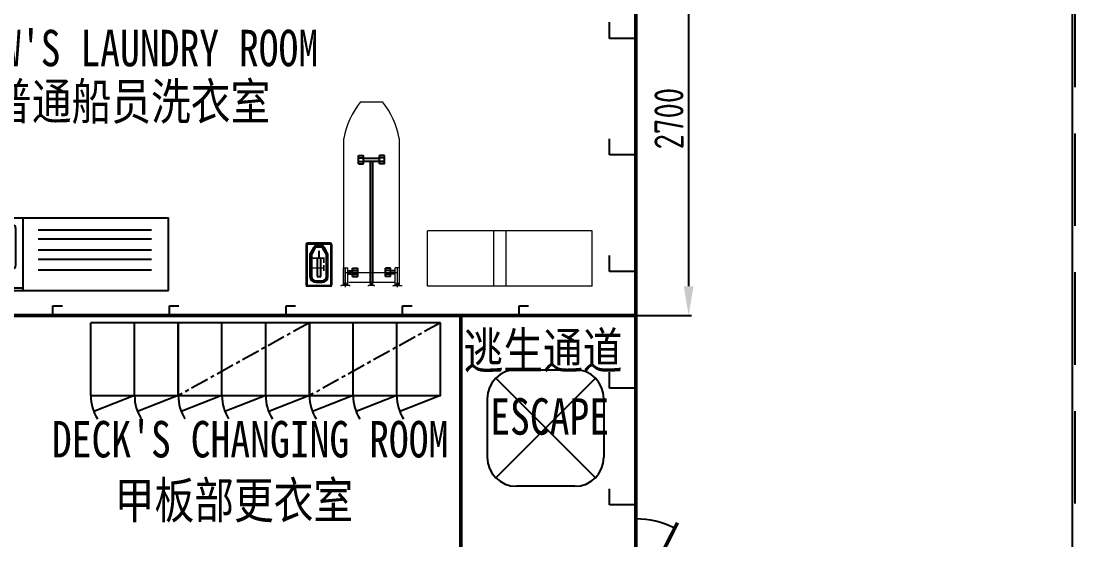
# Model space of a CAD drawing. Header units: millimetres. Extents: x -1838618 to -1600818, y -1770412 to -1553248.
# Drawn here: x -1804323 to -1797090, y -1722942 to -1719383 of the extents above; entities that cross this region are included whole.
import ezdxf
from ezdxf.enums import TextEntityAlignment as Align

# ---------------------------------------------------------------- set-up
doc = ezdxf.new("R2010")
doc.units = ezdxf.units.MM
doc.header["$LTSCALE"] = 100
doc.header["$PDMODE"] = 35
for name, pattern in [('AI9-LType1', [1.143, 0.762, -0.381]), ('CENTER', [2, 1.25, -0.25, 0.25, -0.25]), ('DASHED2', [0.375, 0.25, -0.125]), ('EB_DASHDOT', [39, 30, -3, 3, -3]), ('HC2-TOP$0$DASHED2', [9.525, 6.35, -3.175])]:
    doc.linetypes.add(name, pattern=pattern)
for name, color, linetype in [('BUKLHEAD', 6, 'Continuous'), ('HC2-TOP$0$K2-DASH', 9, 'HC2-TOP$0$DASHED2'), ('HC2-TOP$0$SHAPE_L', 3, 'Continuous')]:
    doc.layers.add(name, color=color, linetype=linetype)
doc.layers.add('CAXA0', color=2, linetype='Continuous', lineweight=70)
doc.layers.add('CAXA3', color=2, linetype='Continuous', lineweight=25)
doc.styles.add('ROMANT', font='', dxfattribs={"width": 0.8})
doc.styles.get("Standard").update_dxf_attribs({"font": 'gbenor.shx', "width": 0.9, "bigfont": 'gbcbig.shx'})
doc.styles.get('ROMANT').set_extended_font_data('SimSun')
doc.dimstyles.new('ISO-25', dxfattribs={"dimtxt": 200, "dimasz": 200, "dimexe": 20, "dimexo": 0.625, "dimgap": 35, "dimtad": 1, "dimdec": 0, "dimtxsty": 'Standard', "dimcen": 2.5, "dimclrd": 2, "dimclre": 2, "dimclrt": 2, "dimadec": 0, "dimazin": 0, "dimtfac": 1, "dimtdec": 0, "dimtmove": 0, "dimatfit": 3, "dimfxl": 1, "dimarcsym": 0})

# ---------------------------------------------------------------- blocks, each defined once
blk = doc.blocks.new('A$C72DA127C')
at = {"layer": 'HC2-TOP$0$K2-DASH', "color": 136}
blk.add_line((-19385.7, 454), (-19387.7, -5216), dxfattribs=at)
at = {"layer": 'HC2-TOP$0$SHAPE_L', "color": 136}
blk.add_line((-19405.7, 8174), (-19405.7, -8166), dxfattribs=at)
blk = doc.blocks.new('换衣柜')
at = {"color": 2, "linetype": 'CENTER'}
blk.add_line((0, 900), (500, 0), dxfattribs=at)
at = {"color": 2}
for p, q in [((500, 900), (609, 620.5)), ((500, 600), (0, 600)), ((500, 600), (609, 320.5)), ((500, 300), (0, 300)), ((500, 300), (609, 20.5))]:
    blk.add_line(p, q, dxfattribs=at)
blk.add_lwpolyline([(0, 900), (0, 0), (500, 0), (500, 900)], close=True, dxfattribs=at)
for centre in [(500, 900), (500, 600), (500, 300)]:
    blk.add_arc(centre, 300, 270, 302.0259, dxfattribs=at)
blk = doc.blocks.new('CAXBLOCK91', base_point=(35253.2, -228553.8))
at = {"layer": 'CAXA3', "linetype": 'Continuous', "lineweight": 25}
for p, q in [((35442, -228470.2), (35269.5, -228533)), ((35334.7, -228567.1), (35265.2, -228530.7)), ((35451.5, -228496.5), (35303.1, -228550.5)), ((35321.8, -228599.7), (35246.3, -228578.9)), ((35341, -228590.1), (35342.2, -228587.1))]:
    blk.add_line(p, q, dxfattribs=at)
for centre, radius, start, end in [((35446.8, -228483.3), 14, 20, 110), ((35446.8, -228483.3), 14, 290, 20), ((35253.2, -228553.8), 26, 62.4043, 254.59874), ((35253.2, -228553.8), 21, 92.45203, 225.30941), ((35326.1, -228584.2), 16, 254.59875, 338.50152), ((35327.3, -228581.2), 16, 338.50152, 62.4043)]:
    blk.add_arc(centre, radius, start, end, dxfattribs=at)
blk.add_ellipse((35320, -228580.1), major_axis=(-12.1, 4.8), ratio=0.769231, dxfattribs=at)
blk = doc.blocks.new('CAXBLOCK92', base_point=(35453.2, -228553.8))
at = {"layer": 'CAXA3', "linetype": 'Continuous', "lineweight": 25}
for p, q in [((35428.3, -228551.8), (35451.2, -228551.8)), ((35428.3, -228555.8), (35451.2, -228555.8)), ((35451.2, -228528.9), (35451.2, -228551.8)), ((35451.2, -228555.8), (35451.2, -228578.7)), ((35455.2, -228528.9), (35455.2, -228551.8)), ((35455.2, -228551.8), (35478.1, -228551.8)), ((35455.2, -228555.8), (35455.2, -228578.7)), ((35455.2, -228555.8), (35478.1, -228555.8))]:
    blk.add_line(p, q, dxfattribs=at)
for radius in [35, 25]:
    blk.add_circle((35453.2, -228553.8), radius, dxfattribs=at)
blk = doc.blocks.new('CAXBLOCK90', base_point=(35342.2, -228587.1))
at = {"layer": 'CAXA3', "linetype": 'Continuous', "lineweight": 25}
for p, q in [((35153.2, -228303.8), (35153.2, -228803.8)), ((35653.2, -228303.8), (35153.2, -228303.8)), ((35173.2, -228303.8), (35173.2, -228803.8)), ((35653.2, -228303.8), (35653.2, -228803.8))]:
    blk.add_line(p, q, dxfattribs=at)
at = {"layer": 'CAXA3', "color": 7, "linetype": 'Continuous', "lineweight": 25}
for p, q in [((35303.2, -228373.8), (35303.2, -228520.7)), ((35583.2, -228353.8), (35323.2, -228353.8)), ((35603.2, -228373.8), (35603.2, -228733.8)), ((35303.2, -228594.5), (35303.2, -228733.8)), ((35583.2, -228753.8), (35323.2, -228753.8)), ((35653.2, -228803.8), (35153.2, -228803.8)), ((35653.2, -228803.8), (35153.2, -228803.8))]:
    blk.add_line(p, q, dxfattribs=at)
for centre, start, end in [((35323.2, -228373.8), 90, 180), ((35583.2, -228373.8), 0, 90), ((35323.2, -228733.8), 180, 270), ((35583.2, -228733.8), 270, 360)]:
    blk.add_arc(centre, 20, start, end, dxfattribs=at)
at = {"layer": 'CAXA0', "linetype": 'Continuous', "lineweight": 25}
for name, p in [('CAXBLOCK91', (35253.2, -228553.8)), ('CAXBLOCK92', (35453.2, -228553.8))]:
    blk.add_blockref(name, p, dxfattribs=at)
blk = doc.blocks.new('iron')
at = {"layer": 'CAXA3', "linetype": 'Continuous', "lineweight": 25}
for p, q in [((77, 73.7), (-77, 73.7)), ((-87, 63.7), (-87, -212.6)), ((-82, 63.7), (-82, -212.6)), ((-77, 68.7), (77, 68.7)), ((-36.1, 44.3), (-62, -2)), ((-27.3, 39.4), (-52, -4.6)), ((-22, 54.5), (22, 54.5)), ((18.6, 54.5), (-18.6, 54.5)), ((18.6, 44.5), (-18.6, 44.5)), ((0, 21.1), (0, -21.1)), ((52, -4.6), (27.3, 39.4)), ((62, -2), (36.1, 44.3)), ((82, 63.7), (82, -212.6)), ((87, 63.7), (87, -212.6)), ((-62, -2), (-62, -155.5)), ((-52, -4.6), (-52, -155.5)), ((-11.3, -35.3), (-11.3, -153)), ((6.3, -30.3), (-6.3, -30.3)), ((11.3, -35.3), (11.3, -153)), ((52, -155.5), (52, -4.6)), ((62, -155.5), (62, -2)), ((-22, -185.5), (22, -185.5)), ((-22, -195.5), (22, -195.5)), ((6.3, -158), (-6.3, -158)), ((89, -222.6), (-89, -222.6)), ((-77, -217.6), (77, -217.6))]:
    blk.add_line(p, q, dxfattribs=at)
for centre, radius, start, end in [((-77, 63.7), 10, 90, 180), ((77, 63.7), 10, 0, 90), ((-77, 63.7), 5, 90, 180), ((-18.6, 34.5), 20, 90, 150.71429), ((-18.6, 34.5), 10, 90, 150.71429), ((18.6, 34.5), 20, 29.28571, 90), ((18.6, 34.5), 10, 29.28571, 90), ((77, 63.7), 5, 0, 90), ((-6.3, -35.3), 5, 90, 180), ((6.3, -35.3), 5, 0, 90), ((-77, -212.6), 10, 180, 270), ((-77, -212.6), 5, 180, 270), ((-22, -155.5), 40, 180, 270), ((-22, -155.5), 30, 180, 270), ((-6.3, -153), 5, 180, 270), ((6.3, -153), 5, 270, 0), ((22, -155.5), 30, 270, 0), ((22, -155.5), 40, 270, 359.99998), ((77, -212.6), 10, 270, 0), ((77, -212.6), 5, 270, 0)]:
    blk.add_arc(centre, radius, start, end, dxfattribs=at)
blk = doc.blocks.new('CAXBLOCK43', base_point=(38363.6, -218435))
at = {"layer": 'Defpoints', "linetype": 'Continuous', "lineweight": 0}
for p, q in [((38357.6, -218436.6), (38357.6, -218435)), ((38357.6, -218435), (38369.6, -218435)), ((38357.6, -218436.6), (38369.6, -218436.6)), ((38369.6, -218435), (38369.6, -218436.6))]:
    blk.add_line(p, q, dxfattribs=at)
blk = doc.blocks.new('CAXBLOCK44', base_point=(38363.6, -218436.6))
at = {"linetype": 'EB_DASHDOT', "lineweight": 0}
blk.add_line((38363.6, -218433.6), (38363.6, -218441.2), dxfattribs=at)
at = {"layer": 'Defpoints', "linetype": 'Continuous', "lineweight": 0}
for p, q in [((38358.6, -218436.6), (38368.5, -218436.6)), ((38358.6, -218436.6), (38358.6, -218438.2)), ((38358.6, -218438.2), (38368.5, -218438.2)), ((38363.2, -218436.6), (38362.7, -218438.2)), ((38363.9, -218436.8), (38363.6, -218438.2)), ((38364, -218436.6), (38363.9, -218436.8)), ((38368.5, -218436.6), (38368.5, -218438.2))]:
    blk.add_line(p, q, dxfattribs=at)
blk = doc.blocks.new('CAXBLOCK45', base_point=(38363.6, -218438.2))
at = {"linetype": 'EB_DASHDOT', "lineweight": 0}
blk.add_line((38363.6, -218435.2), (38363.6, -218449.1), dxfattribs=at)
at = {"layer": 'Defpoints', "linetype": 'Continuous', "lineweight": 0}
for p, q in [((38356.4, -218438.7), (38356.4, -218445.5)), ((38358.2, -218438.2), (38369, -218438.2)), ((38360, -218445.5), (38360, -218438.7)), ((38367.2, -218445.5), (38367.2, -218438.7)), ((38370.8, -218438.7), (38370.8, -218445.5)), ((38358.2, -218446.1), (38369, -218446.1))]:
    blk.add_line(p, q, dxfattribs=at)
for centre, radius, start, end in [((38358.2, -218441.4), 3.21, 55.85949, 124.14051), ((38363.6, -218450.2), 12, 72.5424, 107.4576), ((38369, -218441.4), 3.21, 55.85949, 124.14051), ((38358.2, -218442.8), 3.21, 235.85949, 304.14051), ((38363.6, -218434.1), 12, 252.5424, 287.4576), ((38369, -218442.8), 3.21, 235.85949, 304.14051)]:
    blk.add_arc(centre, radius, start, end, dxfattribs=at)
blk = doc.blocks.new('CAXBLOCK46', base_point=(38007.6, -218435))
at = {"layer": 'Defpoints', "linetype": 'Continuous', "lineweight": 0}
for p, q in [((38013.6, -218435), (38001.6, -218435)), ((38001.6, -218435), (38001.6, -218436.6)), ((38013.6, -218436.6), (38001.6, -218436.6)), ((38013.6, -218436.6), (38013.6, -218435))]:
    blk.add_line(p, q, dxfattribs=at)
blk = doc.blocks.new('CAXBLOCK47', base_point=(38007.6, -218436.6))
at = {"linetype": 'EB_DASHDOT', "lineweight": 0}
blk.add_line((38007.6, -218433.6), (38007.6, -218441.2), dxfattribs=at)
at = {"layer": 'Defpoints', "linetype": 'Continuous', "lineweight": 0}
for p, q in [((38012.5, -218436.6), (38002.6, -218436.6)), ((38002.6, -218436.6), (38002.6, -218438.2)), ((38012.5, -218438.2), (38002.6, -218438.2)), ((38007.2, -218436.6), (38007.2, -218436.8)), ((38007.2, -218436.8), (38007.6, -218438.2)), ((38008, -218436.6), (38008.4, -218438.2)), ((38012.5, -218436.6), (38012.5, -218438.2))]:
    blk.add_line(p, q, dxfattribs=at)
blk = doc.blocks.new('CAXBLOCK48', base_point=(38007.6, -218438.2))
at = {"linetype": 'EB_DASHDOT', "lineweight": 0}
blk.add_line((38007.6, -218435.2), (38007.6, -218449.1), dxfattribs=at)
at = {"layer": 'Defpoints', "linetype": 'Continuous', "lineweight": 0}
for p, q in [((38000.4, -218438.7), (38000.4, -218445.5)), ((38013, -218438.2), (38002.2, -218438.2)), ((38004, -218445.5), (38004, -218438.7)), ((38011.2, -218445.5), (38011.2, -218438.7)), ((38014.8, -218438.7), (38014.8, -218445.5)), ((38013, -218446.1), (38002.2, -218446.1))]:
    blk.add_line(p, q, dxfattribs=at)
for centre, radius, start, end in [((38002.2, -218441.4), 3.21, 55.85949, 124.14051), ((38007.6, -218450.2), 12, 72.5424, 107.4576), ((38013, -218441.4), 3.21, 55.85949, 124.14051), ((38002.2, -218442.8), 3.21, 235.85949, 304.14051), ((38007.6, -218434.1), 12, 252.5424, 287.4576), ((38013, -218442.8), 3.21, 235.85949, 304.14051)]:
    blk.add_arc(centre, radius, start, end, dxfattribs=at)
blk = doc.blocks.new('CAXBLOCK49', base_point=(38185.6, -218435))
at = {"layer": 'Defpoints', "linetype": 'Continuous', "lineweight": 0}
for p, q in [((38179.6, -218436.6), (38179.6, -218435)), ((38179.6, -218435), (38191.6, -218435)), ((38179.6, -218436.6), (38191.6, -218436.6)), ((38191.6, -218435), (38191.6, -218436.6))]:
    blk.add_line(p, q, dxfattribs=at)
blk = doc.blocks.new('CAXBLOCK50', base_point=(38185.6, -218436.6))
at = {"linetype": 'EB_DASHDOT', "lineweight": 0}
blk.add_line((38185.6, -218433.6), (38185.6, -218441.2), dxfattribs=at)
at = {"layer": 'Defpoints', "linetype": 'Continuous', "lineweight": 0}
for p, q in [((38180.6, -218436.6), (38190.5, -218436.6)), ((38180.6, -218436.6), (38180.6, -218438.2)), ((38180.6, -218438.2), (38190.5, -218438.2)), ((38185.2, -218436.6), (38184.7, -218438.2)), ((38185.9, -218436.8), (38185.6, -218438.2)), ((38186, -218436.6), (38185.9, -218436.8)), ((38190.5, -218436.6), (38190.5, -218438.2))]:
    blk.add_line(p, q, dxfattribs=at)
blk = doc.blocks.new('CAXBLOCK51', base_point=(38185.6, -218438.2))
at = {"linetype": 'EB_DASHDOT', "lineweight": 0}
blk.add_line((38185.6, -218435.2), (38185.6, -218449.1), dxfattribs=at)
at = {"layer": 'Defpoints', "linetype": 'Continuous', "lineweight": 0}
for p, q in [((38178.4, -218438.7), (38178.4, -218445.5)), ((38180.2, -218438.2), (38191, -218438.2)), ((38182, -218445.5), (38182, -218438.7)), ((38189.2, -218445.5), (38189.2, -218438.7)), ((38192.8, -218438.7), (38192.8, -218445.5)), ((38180.2, -218446.1), (38191, -218446.1))]:
    blk.add_line(p, q, dxfattribs=at)
for centre, radius, start, end in [((38180.2, -218441.4), 3.21, 55.85949, 124.14051), ((38185.6, -218450.2), 12, 72.5424, 107.4576), ((38191, -218441.4), 3.21, 55.85949, 124.14051), ((38180.2, -218442.8), 3.21, 235.85949, 304.14051), ((38185.6, -218434.1), 12, 252.5424, 287.4576), ((38191, -218442.8), 3.21, 235.85949, 304.14051)]:
    blk.add_arc(centre, radius, start, end, dxfattribs=at)
blk = doc.blocks.new('ban')
at = {"color": 7, "linetype": 'EB_DASHDOT', "lineweight": 0}
for p, q in [((-456.2, -1209.3), (-456.2, -1075.5)), ((-100.2, -1209.3), (-100.2, -1075.5)), ((-452, -1108.5), (-107.2, -1108.5))]:
    blk.add_line(p, q, dxfattribs=at)
at = {"layer": 'CAXA0', "color": 7, "linetype": 'Continuous', "lineweight": 0}
for p, q in [((-353.2, 60.7), (-203.2, 60.7)), ((-468.2, -1178.5), (-468.2, -191.2)), ((-88.2, -191.2), (-88.2, -1178.5)), ((-471.2, -1078.5), (-441.2, -1078.5)), ((-471.2, -1198.5), (-471.2, -1078.5)), ((-441.2, -1198.5), (-441.2, -1078.5)), ((-85.2, -1078.5), (-115.2, -1078.5)), ((-115.2, -1198.5), (-115.2, -1078.5)), ((-85.2, -1198.5), (-85.2, -1078.5)), ((-441.2, -1097.5), (-433.2, -1097.5)), ((-441.2, -1119.5), (-433.2, -1119.5)), ((-115.2, -1097.5), (-123.2, -1097.5)), ((-115.2, -1119.5), (-123.2, -1119.5)), ((-486.2, -1203.5), (-486.2, -1198.5)), ((-426.2, -1198.5), (-486.2, -1198.5)), ((-123.2, -1178.5), (-433.2, -1178.5)), ((-426.2, -1203.5), (-426.2, -1198.5)), ((-258.2, -1198.5), (-298.2, -1198.5)), ((-298.2, -1203.5), (-298.2, -1198.5)), ((-286.2, -1198.5), (-286.2, -1178.5)), ((-270.2, -1198.5), (-270.2, -1178.5)), ((-258.2, -1203.5), (-258.2, -1198.5)), ((-130.2, -1203.5), (-130.2, -1198.5)), ((-130.2, -1198.5), (-70.2, -1198.5)), ((-70.2, -1203.5), (-70.2, -1198.5))]:
    blk.add_line(p, q, dxfattribs=at)
at = {"layer": 'CAXA0', "color": 7, "linetype": 'Continuous', "lineweight": 25}
for p, q in [((-368.2, -307.9), (-333.2, -307.9)), ((-368.2, -363.9), (-368.2, -307.9)), ((-368.2, -322.9), (-333.2, -322.9)), ((-368.2, -348.9), (-333.2, -348.9)), ((-333.2, -363.9), (-333.2, -307.9)), ((-333.2, -324.9), (-223.2, -324.9)), ((-333.2, -346.9), (-223.2, -346.9)), ((-286.2, -1178.5), (-286.2, -346.9)), ((-270.2, -1178.5), (-270.2, -346.9)), ((-188.2, -307.9), (-223.2, -307.9)), ((-223.2, -363.9), (-223.2, -307.9)), ((-188.2, -322.9), (-223.2, -322.9)), ((-188.2, -348.9), (-223.2, -348.9)), ((-188.2, -363.9), (-188.2, -307.9)), ((-368.2, -363.9), (-333.2, -363.9)), ((-188.2, -363.9), (-223.2, -363.9)), ((-408.2, -1080.5), (-373.2, -1080.5)), ((-408.2, -1136.5), (-408.2, -1080.5)), ((-373.2, -1136.5), (-373.2, -1080.5)), ((-148.2, -1080.5), (-183.2, -1080.5)), ((-183.2, -1136.5), (-183.2, -1080.5)), ((-148.2, -1136.5), (-148.2, -1080.5)), ((-433.2, -1097.5), (-408.2, -1097.5)), ((-433.2, -1119.5), (-408.2, -1119.5)), ((-408.2, -1095.5), (-373.2, -1095.5)), ((-408.2, -1121.5), (-373.2, -1121.5)), ((-408.2, -1136.5), (-373.2, -1136.5)), ((-148.2, -1095.5), (-183.2, -1095.5)), ((-148.2, -1121.5), (-183.2, -1121.5)), ((-148.2, -1136.5), (-183.2, -1136.5)), ((-123.2, -1097.5), (-148.2, -1097.5)), ((-123.2, -1119.5), (-148.2, -1119.5))]:
    blk.add_line(p, q, dxfattribs=at)
at = {"layer": 'CAXA0', "linetype": 'Continuous', "lineweight": 0}
for p, q in [((-459.6, -1187.4), (-459.6, -1180.8)), ((-452.8, -1187.4), (-452.8, -1180.8)), ((-281.6, -1187.4), (-281.6, -1180.8)), ((-274.8, -1187.4), (-274.8, -1180.8)), ((-103.6, -1187.4), (-103.6, -1180.8)), ((-96.8, -1187.4), (-96.8, -1180.8))]:
    blk.add_line(p, q, dxfattribs=at)
at = {"layer": 'CAXA0', "color": 7, "linetype": 'Continuous', "lineweight": 0}
for centre, start, end in [((81.7, -290), 141.11456, 169.81099), ((-638.1, -290), 10.18901, 38.88544)]:
    blk.add_arc(centre, 558.7, start, end, dxfattribs=at)
at = {"layer": 'Defpoints', "linetype": 'Continuous', "lineweight": 0}
for p, q in [((-452.2, -1180.8), (-460.2, -1180.8)), ((-460.2, -1187.4), (-460.2, -1180.8)), ((-452.2, -1187.4), (-452.2, -1180.8)), ((-274.2, -1180.8), (-282.2, -1180.8)), ((-282.2, -1187.4), (-282.2, -1180.8)), ((-274.2, -1187.4), (-274.2, -1180.8)), ((-104.2, -1180.8), (-96.2, -1180.8)), ((-104.2, -1187.4), (-104.2, -1180.8)), ((-96.2, -1187.4), (-96.2, -1180.8))]:
    blk.add_line(p, q, dxfattribs=at)
at = {"layer": 'CAXA0', "color": 7, "linetype": 'Continuous', "lineweight": 0, "rotation": 180}
for name, p in [('CAXBLOCK45', (-456.2, -1195.3)), ('CAXBLOCK43', (-456.2, -1198.5)), ('CAXBLOCK44', (-456.2, -1196.9)), ('CAXBLOCK51', (-278.2, -1195.3)), ('CAXBLOCK49', (-278.2, -1198.5)), ('CAXBLOCK50', (-278.2, -1196.9)), ('CAXBLOCK48', (-100.2, -1195.3)), ('CAXBLOCK46', (-100.2, -1198.5)), ('CAXBLOCK47', (-100.2, -1196.9))]:
    blk.add_blockref(name, p, dxfattribs=at)
blk = doc.blocks.new('UPDEC')
at = {"color": 6}
blk.add_line((-4316.3, -4800, 689.9), (-4316.3, -24000, 689.9), dxfattribs=at)
at = {"color": 6, "lineweight": 50}
for p, q in [((-4316.3, -4800, 689.9), (-4316.3, -24000, 689.9)), ((-4316.3, -17100, 689.9), (-9916.3, -17100, 689.9)), ((-5515.7, -19200, 689.9), (-5515.7, -17100, 689.9))]:
    blk.add_line(p, q, dxfattribs=at)
for p, q in [((-8522.8, -16429.7, 689.9), (-7522.3, -16429.7, 689.9)), ((-7522.3, -16929.7, 689.9), (-7522.3, -16429.7, 689.9)), ((-8417.8, -16512.5, 689.9), (-7639.9, -16512.5, 689.9)), ((-8417.8, -16575.7, 689.9), (-7639.9, -16575.7, 689.9)), ((-8417.8, -16651.1, 689.9), (-7639.9, -16651.1, 689.9)), ((-8417.8, -16714.4, 689.9), (-7639.9, -16714.4, 689.9)), ((-8417.8, -16786.7, 689.9), (-7639.9, -16786.7, 689.9)), ((-8522.8, -16929.7, 689.9), (-7522.3, -16929.7, 689.9))]:
    blk.add_line(p, q)
at = {"color": 7, "linetype": 'Continuous', "lineweight": 0}
for p, q in [((-5745.5, -16899.5, 689.9), (-5745.5, -16519.5, 689.9)), ((-4616.3, -16519.5, 689.9), (-5745.5, -16519.5, 689.9)), ((-4616.3, -16899.5, 689.9), (-4616.3, -16519.5, 689.9)), ((-4616.3, -16899.5, 689.9), (-5745.5, -16899.5, 689.9))]:
    blk.add_line(p, q, dxfattribs=at)
at = {"color": 7, "linetype": 'AI9-LType1', "lineweight": 0, "ltscale": 50}
for p, q in [((-5291.3, -16899.5, 689.9), (-5291.3, -16519.5, 689.9)), ((-5206.3, -16899.5, 689.9), (-5206.3, -16519.5, 689.9))]:
    blk.add_line(p, q, dxfattribs=at)
at = {"color": 2}
for p, q in [((-8056.2, -17650, 689.9), (-8056.2, -17150, 689.9)), ((-7456.2, -17150, 689.9), (-8056.2, -17150, 689.9)), ((-7756.2, -17650, 689.9), (-7756.2, -17150, 689.9)), ((-7456.2, -17650, 689.9), (-7456.2, -17150, 689.9)), ((-8056.2, -17650, 689.9), (-7456.2, -17650, 689.9)), ((-7756.2, -17650, 689.9), (-8035.7, -17759, 689.9)), ((-7456.2, -17650, 689.9), (-7735.7, -17759, 689.9))]:
    blk.add_line(p, q, dxfattribs=at)
at = {"color": 2, "ltscale": 10}
for p, q in [((-5135, -17472.2, 689.9), (-4735, -17472.2, 689.9)), ((-5335, -17672.2, 689.9), (-5335, -18072.2, 689.9)), ((-4535, -17672.2, 689.9), (-4535, -18072.2, 689.9)), ((-4735, -18272.2, 689.9), (-5135, -18272.2, 689.9))]:
    blk.add_line(p, q, dxfattribs=at)
at = {"color": 1, "linetype": 'DASHED2', "ltscale": 200}
for p, q in [((-5276.5, -17530.8, 689.9), (-4593.6, -18213.6, 689.9)), ((-4593.6, -17530.8, 689.9), (-5276.5, -18213.6, 689.9))]:
    blk.add_line(p, q, dxfattribs=at)
at = {"color": 2, "const_width": 25, "elevation": 590}
blk.add_lwpolyline([(-4316.3, -19087.6), (-4029.7, -18521.8)], dxfattribs=at)
at = {"color": 2, "ltscale": 10}
for centre, start, end in [((-5135, -17672.2, 1180), 90, 180), ((-4735, -17672.2, 1180), 0, 90), ((-5135, -18072.2, 1180), 180, 270), ((-4735, -18072.2, 1180), 270, 0)]:
    blk.add_arc(centre, 200, start, end, dxfattribs=at)
at = {"color": 2}
for centre, radius, start, end in [((-7756.2, -17650, 1180), 300, 180, 212.0259), ((-7456.2, -17650, 1180), 300, 180, 212.0259), ((-4316.3, -19087.6, 590), 591.8, 63.13123, 90)]:
    blk.add_arc(centre, radius, start, end, dxfattribs=at)
at = {"layer": 'BUKLHEAD', "ltscale": 10}
for p, q in [((-4496.3, -15199.4, 689.9), (-4496.3, -15089.4, 689.9)), ((-4316.3, -15199.4, 689.9), (-4496.3, -15199.4, 689.9)), ((-4496.3, -15999.4, 689.9), (-4496.3, -15889.4, 689.9)), ((-4316.3, -15999.4, 689.9), (-4496.3, -15999.4, 689.9)), ((-4496.3, -16799.4, 689.9), (-4496.3, -16689.4, 689.9)), ((-4316.3, -16799.4, 689.9), (-4496.3, -16799.4, 689.9)), ((-8316.3, -17100, 689.9), (-8316.3, -17035, 689.9)), ((-8316.3, -17035, 689.9), (-8251.3, -17035, 689.9)), ((-7516.3, -17100, 689.9), (-7516.3, -17035, 689.9)), ((-7516.3, -17035, 689.9), (-7451.3, -17035, 689.9)), ((-6716.3, -17100, 689.9), (-6716.3, -17035, 689.9)), ((-6716.3, -17035, 689.9), (-6651.3, -17035, 689.9)), ((-5916.3, -17100, 689.9), (-5916.3, -17035, 689.9)), ((-5916.3, -17035, 689.9), (-5851.3, -17035, 689.9)), ((-5116.3, -17100, 689.9), (-5116.3, -17035, 689.9)), ((-5116.3, -17035, 689.9), (-5051.3, -17035, 689.9)), ((-4496.3, -17599.4, 689.9), (-4496.3, -17489.4, 689.9)), ((-4316.3, -17599.4, 689.9), (-4496.3, -17599.4, 689.9)), ((-4496.3, -18399.4, 689.9), (-4496.3, -18289.4, 689.9)), ((-4316.3, -18399.4, 689.9), (-4496.3, -18399.4, 689.9))]:
    blk.add_line(p, q, dxfattribs=at)
at = {"color": 2}
for name, p in [('ban', (-5851.7, -15696, 1180)), ('iron', (-6490.7, -16676.9, 1180))]:
    blk.add_blockref(name, p, dxfattribs=at)
at = {"color": 2, "rotation": 270}
for p in [(-7456.2, -17150, 1180), (-6556.2, -17150, 1180)]:
    blk.add_blockref('换衣柜', p, dxfattribs=at)
at = {"layer": 'CAXA0', "linetype": 'Continuous', "lineweight": 25, "rotation": 90}
blk.add_blockref('CAXBLOCK90', (-8739.5, -16740.7, 1180), dxfattribs=at)
at = {"color": 2, "style": 'ROMANT', "width": 0.8}
for s, p in [("CREW'S LAUNDRY ROOM", (-7788.2, -15261.5, 1180)), ('普通船员洗衣室', (-7779.4, -15627, 1180)), ('逃生通道', (-4952.6, -17335.4, 1180)), ("DECK'S CHANGING ROOM", (-6963, -17944.8, 1180)), ('甲板部更衣室', (-7074, -18361.8, 1180))]:
    blk.add_text(s, height=250, dxfattribs=at).set_placement(p, align=Align.MIDDLE)
blk.add_text('EI', height=100, rotation=270, dxfattribs=at).set_placement((-6502, -16747.4, 1180), align=Align.MIDDLE)
blk.add_text('ESCAPE', height=250, dxfattribs=at).set_placement((-4907.3, -17793, 1180), align=Align.MIDDLE_CENTER)
blk = doc.blocks.new('*D293')
at = {"color": 2, "lineweight": -2, "transparency": 16777216}
for p, q in [((-1800103.6, -1718702), (-1799721.3, -1718702)), ((-1799741.3, -1718902), (-1799741.3, -1721202)), ((-1800103.6, -1721402), (-1799721.3, -1721402))]:
    blk.add_line(p, q, dxfattribs=at)
at = {"color": 2, "transparency": 16777216}
for points in [[(-1799774.6, -1718902), (-1799707.9, -1718902), (-1799741.3, -1718702)], [(-1799774.6, -1721202), (-1799707.9, -1721202), (-1799741.3, -1721402)]]:
    blk.add_solid(points, dxfattribs=at)
at = {"layer": 'Defpoints', "color": 0, "transparency": 16777216}
for p in [(-1800104.3, -1718702), (-1800104.3, -1721402, 99.9), (-1799741.3, -1721402)]:
    blk.add_point(p, dxfattribs=at)
at = {"color": 2, "transparency": 16777216, "insert": (-1799876.3, -1720052), "char_height": 200, "attachment_point": 5, "rotation": 90}
blk.add_mtext('2700', dxfattribs=at)

msp = doc.modelspace()

# ---------------------------------------------------------------- linework, layer by layer
at = {"color": 6}
msp.add_line((-1800104.3, -1709102), (-1800104.3, -1728302), dxfattribs=at)

# ---------------------------------------------------------------- block references
for name, p in [('UPDEC', (-1795788, -1704302)), ('A$C72DA127C', (-1777704.3, -1718702))]:
    msp.add_blockref(name, p)

# ---------------------------------------------------------------- dimensions: what is measured, and where the dimension line sits
dim = msp.add_linear_dim(base=(-1799741.3, -1721402), p1=(-1800104.3, -1718702), p2=(-1800104.3, -1721402, 99.9), angle=90, dimstyle='ISO-25')
dim.commit()
dim.dimension.update_dxf_attribs({"geometry": '*D293', "text_midpoint": (-1799876.3, -1720052)})

doc.saveas('drawing.dxf')
